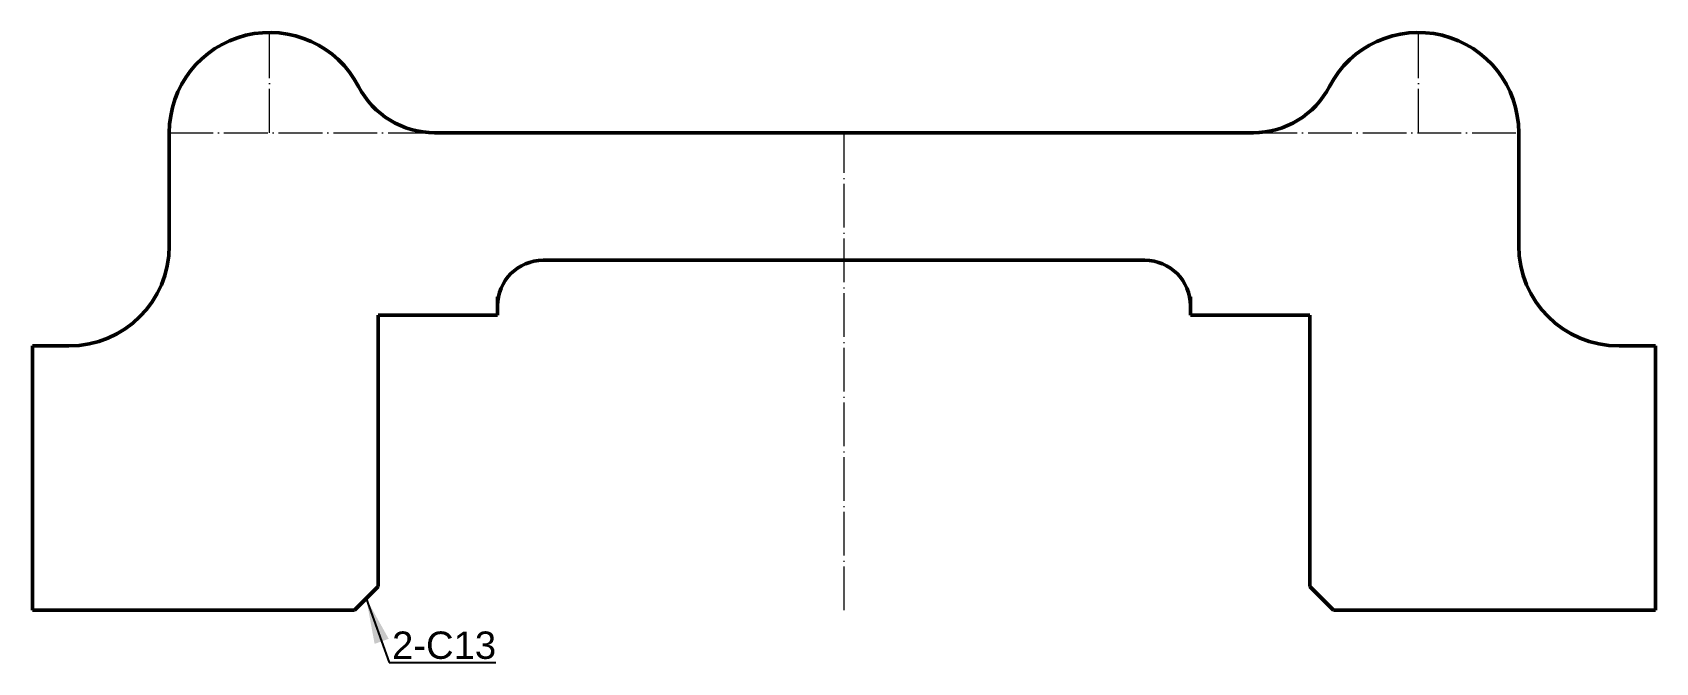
# Model space of a CAD drawing. Header units: millimetres. Extents: x 3320 to 4210, y 31 to 377.
import ezdxf

# ---------------------------------------------------------------- set-up
doc = ezdxf.new("R2010")
doc.units = ezdxf.units.MM
doc.linetypes.add('ACAD_ISO04W100', pattern=[30, 24, -2.95, 0.1, -2.95])
for name, color, linetype, lineweight, true_color in [('Contornos Visibles', 7, 'Continuous', 50, 0xffffff), ('Cotas', 1, 'Continuous', 20, 0xff0000), ('Ejes de revolución', 6, 'ACAD_ISO04W100', 20, 0xff00ff)]:
    doc.layers.add(name, color=color, linetype=linetype, lineweight=lineweight, true_color=true_color)
doc.styles.get("Standard").update_dxf_attribs({"font": ''})
doc.styles.add('textstyle0', font='')
doc.styles.get('Standard').set_extended_font_data('txt')
doc.styles.get('textstyle0').set_extended_font_data('Arial')
doc.dimstyles.get("Standard").update_dxf_attribs({"dimtxt": 2.5, "dimasz": 2.5, "dimexe": 1.25, "dimexo": 0.625, "dimtad": 1, "dimtxsty": 'Standard', "dimcen": 2.5, "dimadec": 0, "dimazin": 0, "dimtfac": 1, "dimtmove": 0, "dimatfit": 3, "dimfxl": 1, "dimarcsym": 0})

msp = doc.modelspace()

# ---------------------------------------------------------------- linework, layer by layer
at = {"layer": 'Contornos Visibles'}
for p, q in [((3395.5, 260), (3395.5, 322)), ((3541.03, 322), (3989.97, 322)), ((4135.5, 260), (4135.5, 322)), ((3600.5, 252), (3930.5, 252)), ((3575.5, 222), (3575.5, 232)), ((3955.5, 222), (3955.5, 232)), ((3510, 73), (3510, 222)), ((3510, 222), (3575.5, 222)), ((3955.5, 222), (4021, 222)), ((4021, 73), (4021, 222)), ((3320.5, 60), (3320.5, 205)), ((3320.5, 205), (3340.5, 205)), ((4190.5, 205), (4210.5, 205)), ((4210.5, 60), (4210.5, 205)), ((3497, 60), (3510, 73)), ((4021, 73), (4034, 60)), ((3320.5, 60), (3497, 60)), ((4034, 60), (4210.5, 60))]:
    msp.add_line(p, q, dxfattribs=at)
for centre, radius, start, end in [((3450.5, 322), 55, 27.43773, 180), ((4080.5, 322), 55, 0, 152.56227), ((3541.03, 369), 47, 207.43773, 270), ((3989.97, 369), 47, 270, 332.56227), ((3340.5, 260), 55, 270, 0), ((4190.5, 260), 55, 180, 270), ((3600.5, 227), 25, 90, 180), ((3930.5, 227), 25, 0, 90)]:
    msp.add_arc(centre, radius, start, end, dxfattribs=at)
at = {"layer": 'Ejes de revolución'}
for p, q in [((3450.5, 322), (3450.5, 377)), ((4080.5, 322), (4080.5, 377)), ((3395.5, 322), (3541.03, 322)), ((3765.5, 60), (3765.5, 322)), ((3989.97, 322), (4135.5, 322))]:
    msp.add_line(p, q, dxfattribs=at)

# ---------------------------------------------------------------- texts
at = {"layer": 'Cotas', "insert": (3517.67, 48.37), "char_height": 15, "attachment_point": 1, "style": 'textstyle0'}
msp.add_mtext('2-C13', dxfattribs=at)

# ---------------------------------------------------------------- leaders
at = {"layer": 'Cotas'}
msp.add_leader([(3503.5, 66.5), (3516.17, 31.35), (3574.61, 31.35)], dimstyle='Standard', override={"dimscale": 10}, dxfattribs=at)

doc.saveas('drawing.dxf')
